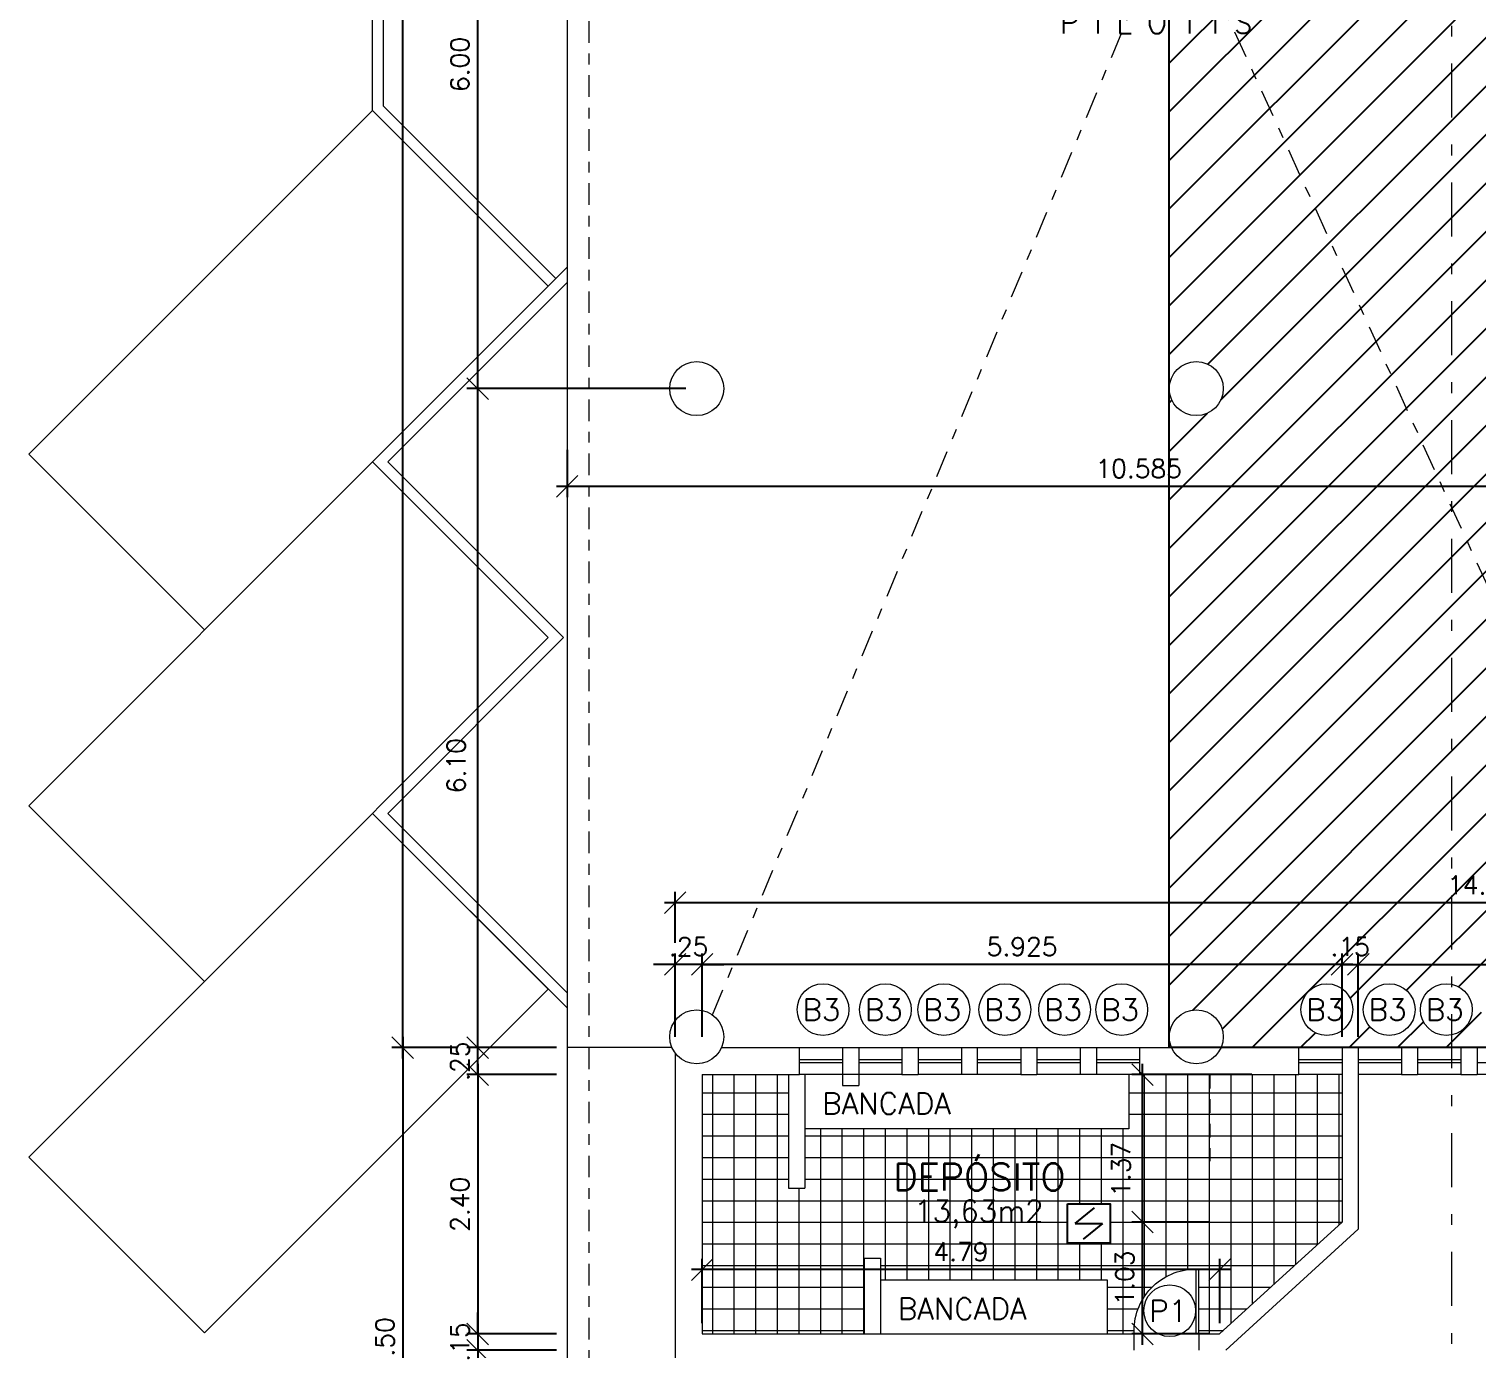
# Model space of a CAD drawing. Header units: millimetres. Extents: x 521 to 1055, y 261 to 520.
# Drawn here: x 715.87 to 729.28, y 464.43 to 476.65 of the extents above; entities that cross this region are included whole.
import ezdxf
from ezdxf.enums import TextEntityAlignment as Align

# ---------------------------------------------------------------- set-up
doc = ezdxf.new("R2010")
doc.units = ezdxf.units.MM
for name, pattern in [('CONTINU', [0]), ('DASHDOT', [1, 0.5, -0.25, 0, -0.25]), ('DASHDOTX2', [2, 1, -0.5, 0, -0.5]), ('HIDDEN', [9.525, 6.35, -3.175])]:
    doc.linetypes.add(name, pattern=pattern)
doc.layers.add('0.1', color=8, linetype='Continuous', lineweight=13)
doc.layers.add('ppci', color=8, linetype='Continuous')
doc.styles.add('ROMANS', font='romans')
doc.styles.get("Standard").update_dxf_attribs({"font": 'romans.shx'})
doc.dimstyles.new('Fares Eng - 50', dxfattribs={"dimscale": 2, "dimtxt": 0.085, "dimasz": 0.1, "dimexe": 0.05, "dimexo": 0.05, "dimgap": 0.04, "dimtad": 1, "dimzin": 4, "dimdsep": 46, "dimtxsty": 'ROMANS', "dimblk1": 'OBLIQUE', "dimblk2": 'OBLIQUE', "dimsah": 1, "dimcen": 0.05, "dimdle": 0.05, "dimclrd": 8, "dimclre": 8, "dimclrt": 8, "dimaunit": 1, "dimadec": 0, "dimazin": 0, "dimtfac": 1, "dimtix": 1, "dimtmove": 2, "dimatfit": 0, "dimldrblk": 'OPEN90', "dimfxl": 1, "dimtolj": 1, "dimtzin": 0, "dimarcsym": 0})

# ---------------------------------------------------------------- blocks, each defined once
blk = doc.blocks.new('_OBLIQUE')
at = {"color": 0, "linetype": 'ByBlock'}
blk.add_line((-0.5, -0.5), (0.5, 0.5), dxfattribs=at)
blk = doc.blocks.new('*D174')
at = {"layer": '0.1', "color": 8, "linetype": 'CONTINU', "lineweight": -2, "transparency": 16777216}
for p, q in [((731.438, 472.845), (731.438, 472.311)), ((720.853, 472.751), (720.853, 472.311)), ((731.538, 472.411), (720.753, 472.411))]:
    blk.add_line(p, q, dxfattribs=at)
at = {"layer": 'DEFPOINTS', "color": 0, "linetype": 'CONTINU', "lineweight": -2, "transparency": 16777216}
for p in [(731.438, 472.945), (720.853, 472.851), (720.853, 472.411)]:
    blk.add_point(p, dxfattribs=at)
at = {"layer": '0.1', "color": 8, "linetype": 'CONTINU', "lineweight": -2, "transparency": 16777216, "xscale": 0.2, "yscale": 0.2, "zscale": 0.2, "rotation": 180}
blk.add_blockref('_OBLIQUE', (720.853, 472.411), dxfattribs=at)
at = {"layer": '0.1', "color": 8, "linetype": 'CONTINU', "lineweight": -2, "transparency": 16777216, "xscale": 0.2, "yscale": 0.2, "zscale": 0.2}
blk.add_blockref('_OBLIQUE', (731.438, 472.411), dxfattribs=at)
at = {"layer": '0.1', "color": 8, "linetype": 'CONTINU', "transparency": 16777216, "insert": (726.145, 472.576), "char_height": 0.17, "attachment_point": 5, "style": 'ROMANS'}
blk.add_mtext('\\A1;10.585', dxfattribs=at)
blk = doc.blocks.new('_Open90')
at = {"color": 0, "linetype": 'ByBlock', "lineweight": -2}
for p, q in [((0, 0), (-1, 0)), ((-0.5, 0.5), (0, 0)), ((0, 0), (-0.5, -0.5))]:
    blk.add_line(p, q, dxfattribs=at)
blk = doc.blocks.new('*D175')
at = {"layer": '0.1', "color": 8, "linetype": 'CONTINU', "lineweight": -2, "transparency": 16777216}
for p, q in [((720.025, 467.217), (720.025, 467.417)), ((720.753, 467.217), (719.925, 467.217)), ((720.025, 466.967), (720.025, 467.217)), ((720.753, 466.967), (719.925, 466.967)), ((720.025, 466.967), (720.025, 466.767))]:
    blk.add_line(p, q, dxfattribs=at)
at = {"layer": 'DEFPOINTS', "color": 0, "linetype": 'CONTINU', "lineweight": -2, "transparency": 16777216}
for p in [(720.025, 467.217), (720.853, 467.217), (720.853, 466.967)]:
    blk.add_point(p, dxfattribs=at)
at = {"layer": '0.1', "color": 8, "linetype": 'CONTINU', "lineweight": -2, "transparency": 16777216, "xscale": 0.2, "yscale": 0.2, "zscale": 0.2}
for p, rotation in [((720.025, 467.217), 270), ((720.025, 466.967), 90)]:
    blk.add_blockref('_OBLIQUE', p, dxfattribs=dict(at, rotation=rotation))
at = {"layer": '0.1', "color": 8, "linetype": 'CONTINU', "transparency": 16777216, "insert": (719.86, 467.092), "char_height": 0.17, "attachment_point": 5, "rotation": 90, "style": 'ROMANS'}
blk.add_mtext('\\A1;.25', dxfattribs=at)
blk = doc.blocks.new('*D110')
at = {"layer": '0.1', "color": 8, "linetype": 'CONTINU', "lineweight": -2, "transparency": 16777216}
for p, q in [((720.753, 473.317), (719.925, 473.317)), ((720.025, 467.117), (720.025, 473.417)), ((720.753, 467.217), (719.925, 467.217))]:
    blk.add_line(p, q, dxfattribs=at)
at = {"layer": 'DEFPOINTS', "color": 0, "linetype": 'CONTINU', "lineweight": -2, "transparency": 16777216}
for p in [(720.025, 473.317), (720.853, 473.317), (720.853, 467.217)]:
    blk.add_point(p, dxfattribs=at)
at = {"layer": '0.1', "color": 8, "linetype": 'CONTINU', "lineweight": -2, "transparency": 16777216, "xscale": 0.2, "yscale": 0.2, "zscale": 0.2}
for p, rotation in [((720.025, 473.317), 90), ((720.025, 467.217), 270)]:
    blk.add_blockref('_OBLIQUE', p, dxfattribs=dict(at, rotation=rotation))
at = {"layer": '0.1', "color": 8, "linetype": 'CONTINU', "transparency": 16777216, "insert": (719.825, 469.827), "char_height": 0.17, "attachment_point": 5, "rotation": 90, "style": 'ROMANS'}
blk.add_mtext('\\A1;6.10', dxfattribs=at)
blk = doc.blocks.new('*D176')
at = {"layer": '0.1', "color": 8, "linetype": 'CONTINU', "lineweight": -2, "transparency": 16777216}
for p, q in [((720.025, 473.217), (720.025, 479.417)), ((721.953, 479.317), (719.925, 479.317)), ((721.953, 473.317), (719.925, 473.317))]:
    blk.add_line(p, q, dxfattribs=at)
at = {"layer": 'DEFPOINTS', "color": 0, "linetype": 'CONTINU', "lineweight": -2, "transparency": 16777216}
for p in [(720.025, 479.317), (722.053, 479.317), (722.053, 473.317)]:
    blk.add_point(p, dxfattribs=at)
at = {"layer": '0.1', "color": 8, "linetype": 'CONTINU', "lineweight": -2, "transparency": 16777216, "xscale": 0.2, "yscale": 0.2, "zscale": 0.2}
for p, rotation in [((720.025, 479.317), 90), ((720.025, 473.317), 270)]:
    blk.add_blockref('_OBLIQUE', p, dxfattribs=dict(at, rotation=rotation))
at = {"layer": '0.1', "color": 8, "linetype": 'CONTINU', "transparency": 16777216, "insert": (719.86, 476.317), "char_height": 0.17, "attachment_point": 5, "rotation": 90, "style": 'ROMANS'}
blk.add_mtext('\\A1;6.00', dxfattribs=at)
blk = doc.blocks.new('P60')
at = {"color": 252}
blk.add_lwpolyline([(-0.6, 0.06), (0, 0.06), (0, 0.03), (-0.6, 0.03)], close=True, dxfattribs=at)
at = {"color": 8}
blk.add_arc((-0.029, 0.06), 0.571, 87.1025, 180, dxfattribs=at)
blk = doc.blocks.new('*D257')
at = {"layer": '0.1', "color": 8, "linetype": 'CONTINU', "lineweight": -2, "transparency": 16777216}
for p, q in [((720.025, 467.067), (720.025, 464.467)), ((720.753, 466.967), (719.925, 466.967)), ((720.753, 464.567), (719.925, 464.567))]:
    blk.add_line(p, q, dxfattribs=at)
at = {"layer": 'DEFPOINTS', "color": 0, "linetype": 'CONTINU', "lineweight": -2, "transparency": 16777216}
for p in [(720.853, 466.967), (720.025, 464.567), (720.853, 464.567)]:
    blk.add_point(p, dxfattribs=at)
at = {"layer": '0.1', "color": 8, "linetype": 'CONTINU', "lineweight": -2, "transparency": 16777216, "xscale": 0.2, "yscale": 0.2, "zscale": 0.2}
for p, rotation in [((720.025, 466.967), 90), ((720.025, 464.567), 270)]:
    blk.add_blockref('_OBLIQUE', p, dxfattribs=dict(at, rotation=rotation))
at = {"layer": '0.1', "color": 8, "linetype": 'CONTINU', "transparency": 16777216, "insert": (719.86, 465.767), "char_height": 0.17, "attachment_point": 5, "rotation": 90, "style": 'ROMANS'}
blk.add_mtext('\\A1;2.40', dxfattribs=at)
blk = doc.blocks.new('*D258')
at = {"layer": '0.1', "color": 8, "linetype": 'CONTINU', "lineweight": -2, "transparency": 16777216}
for p, q in [((720.025, 464.567), (720.025, 464.767)), ((720.753, 464.567), (719.925, 464.567)), ((720.025, 464.567), (720.025, 464.417)), ((720.753, 464.417), (719.925, 464.417)), ((720.025, 464.417), (720.025, 464.217))]:
    blk.add_line(p, q, dxfattribs=at)
at = {"layer": 'DEFPOINTS', "color": 0, "linetype": 'CONTINU', "lineweight": -2, "transparency": 16777216}
for p in [(720.853, 464.567), (720.025, 464.417), (720.853, 464.417)]:
    blk.add_point(p, dxfattribs=at)
at = {"layer": '0.1', "color": 8, "linetype": 'CONTINU', "lineweight": -2, "transparency": 16777216, "xscale": 0.2, "yscale": 0.2, "zscale": 0.2}
for p, rotation in [((720.025, 464.567), 270), ((720.025, 464.417), 90)]:
    blk.add_blockref('_OBLIQUE', p, dxfattribs=dict(at, rotation=rotation))
at = {"layer": '0.1', "color": 8, "linetype": 'CONTINU', "transparency": 16777216, "insert": (719.86, 464.492), "char_height": 0.17, "attachment_point": 5, "rotation": 90, "style": 'ROMANS'}
blk.add_mtext('\\A1;.15', dxfattribs=at)
blk = doc.blocks.new('*D259')
at = {"layer": '0.1', "color": 8, "linetype": 'CONTINU', "lineweight": -2, "transparency": 16777216}
for p, q in [((720.025, 464.517), (720.025, 463.167)), ((720.753, 464.417), (719.925, 464.417)), ((720.753, 463.267), (719.925, 463.267))]:
    blk.add_line(p, q, dxfattribs=at)
at = {"layer": 'DEFPOINTS', "color": 0, "linetype": 'CONTINU', "lineweight": -2, "transparency": 16777216}
for p in [(720.853, 464.417), (720.025, 463.267), (720.853, 463.267)]:
    blk.add_point(p, dxfattribs=at)
at = {"layer": '0.1', "color": 8, "linetype": 'CONTINU', "lineweight": -2, "transparency": 16777216, "xscale": 0.2, "yscale": 0.2, "zscale": 0.2}
for p, rotation in [((720.025, 464.417), 90), ((720.025, 463.267), 270)]:
    blk.add_blockref('_OBLIQUE', p, dxfattribs=dict(at, rotation=rotation))
at = {"layer": '0.1', "color": 8, "linetype": 'CONTINU', "transparency": 16777216, "insert": (719.86, 463.842), "char_height": 0.17, "attachment_point": 5, "rotation": 90, "style": 'ROMANS'}
blk.add_mtext('\\A1;1.15', dxfattribs=at)
blk = doc.blocks.new('*D269')
at = {"layer": '0.1', "color": 8, "lineweight": -2, "transparency": 16777216}
for p, q in [((728.128, 467.987), (722.003, 467.987)), ((722.103, 467.317), (722.103, 468.087)), ((728.028, 467.317), (728.028, 468.087))]:
    blk.add_line(p, q, dxfattribs=at)
at = {"layer": 'DEFPOINTS', "color": 0, "lineweight": -2, "transparency": 16777216}
for p in [(722.103, 467.987), (722.103, 467.217), (728.028, 467.217)]:
    blk.add_point(p, dxfattribs=at)
at = {"layer": '0.1', "color": 8, "lineweight": -2, "transparency": 16777216, "xscale": 0.2, "yscale": 0.2, "zscale": 0.2, "rotation": 180}
blk.add_blockref('_OBLIQUE', (722.103, 467.987), dxfattribs=at)
at = {"layer": '0.1', "color": 8, "lineweight": -2, "transparency": 16777216, "xscale": 0.2, "yscale": 0.2, "zscale": 0.2}
blk.add_blockref('_OBLIQUE', (728.028, 467.987), dxfattribs=at)
at = {"layer": '0.1', "color": 8, "transparency": 16777216, "insert": (725.065, 468.152), "char_height": 0.17, "attachment_point": 5, "style": 'ROMANS'}
blk.add_mtext('\\A1;5.925', dxfattribs=at)
blk = doc.blocks.new('*D270')
at = {"layer": '0.1', "color": 8, "linetype": 'CONTINU', "lineweight": -2, "transparency": 16777216}
for p, q in [((721.853, 467.987), (721.653, 467.987)), ((721.853, 467.317), (721.853, 468.087)), ((722.103, 467.987), (721.853, 467.987)), ((722.103, 467.317), (722.103, 468.087)), ((722.103, 467.987), (722.303, 467.987))]:
    blk.add_line(p, q, dxfattribs=at)
at = {"layer": 'DEFPOINTS', "color": 0, "linetype": 'CONTINU', "lineweight": -2, "transparency": 16777216}
for p in [(721.853, 467.987), (721.853, 467.217), (722.103, 467.217)]:
    blk.add_point(p, dxfattribs=at)
at = {"layer": '0.1', "color": 8, "linetype": 'CONTINU', "lineweight": -2, "transparency": 16777216, "xscale": 0.2, "yscale": 0.2, "zscale": 0.2}
blk.add_blockref('_OBLIQUE', (721.853, 467.987), dxfattribs=at)
at = {"layer": '0.1', "color": 8, "linetype": 'CONTINU', "lineweight": -2, "transparency": 16777216, "xscale": 0.2, "yscale": 0.2, "zscale": 0.2, "rotation": 180}
blk.add_blockref('_OBLIQUE', (722.103, 467.987), dxfattribs=at)
at = {"layer": '0.1', "color": 8, "linetype": 'CONTINU', "transparency": 16777216, "insert": (721.978, 468.152), "char_height": 0.17, "attachment_point": 5, "style": 'ROMANS'}
blk.add_mtext('\\A1;.25', dxfattribs=at)
blk = doc.blocks.new('*D271')
at = {"layer": '0.1', "color": 8, "lineweight": -2, "transparency": 16777216}
for p, q in [((728.028, 467.987), (727.828, 467.987)), ((728.028, 467.317), (728.028, 468.087)), ((728.028, 467.987), (728.178, 467.987)), ((728.178, 467.317), (728.178, 468.087)), ((728.178, 467.987), (728.378, 467.987))]:
    blk.add_line(p, q, dxfattribs=at)
at = {"layer": 'DEFPOINTS', "color": 0, "lineweight": -2, "transparency": 16777216}
for p in [(728.178, 467.987), (728.028, 467.217), (728.178, 467.217)]:
    blk.add_point(p, dxfattribs=at)
at = {"layer": '0.1', "color": 8, "lineweight": -2, "transparency": 16777216, "xscale": 0.2, "yscale": 0.2, "zscale": 0.2}
blk.add_blockref('_OBLIQUE', (728.028, 467.987), dxfattribs=at)
at = {"layer": '0.1', "color": 8, "lineweight": -2, "transparency": 16777216, "xscale": 0.2, "yscale": 0.2, "zscale": 0.2, "rotation": 180}
blk.add_blockref('_OBLIQUE', (728.178, 467.987), dxfattribs=at)
at = {"layer": '0.1', "color": 8, "transparency": 16777216, "insert": (728.103, 468.152), "char_height": 0.17, "attachment_point": 5, "style": 'ROMANS'}
blk.add_mtext('\\A1;.15', dxfattribs=at)
blk = doc.blocks.new('*D272')
at = {"layer": '0.1', "color": 8, "linetype": 'CONTINU', "lineweight": -2, "transparency": 16777216}
for p, q in [((721.853, 468.187), (721.853, 468.658)), ((736.803, 468.187), (736.803, 468.658)), ((736.903, 468.558), (721.753, 468.558))]:
    blk.add_line(p, q, dxfattribs=at)
at = {"layer": 'DEFPOINTS', "color": 0, "linetype": 'CONTINU', "lineweight": -2, "transparency": 16777216}
for p in [(721.853, 468.558), (721.853, 468.087), (736.803, 468.087)]:
    blk.add_point(p, dxfattribs=at)
at = {"layer": '0.1', "color": 8, "linetype": 'CONTINU', "lineweight": -2, "transparency": 16777216, "xscale": 0.2, "yscale": 0.2, "zscale": 0.2, "rotation": 180}
blk.add_blockref('_OBLIQUE', (721.853, 468.558), dxfattribs=at)
at = {"layer": '0.1', "color": 8, "linetype": 'CONTINU', "lineweight": -2, "transparency": 16777216, "xscale": 0.2, "yscale": 0.2, "zscale": 0.2}
blk.add_blockref('_OBLIQUE', (736.803, 468.558), dxfattribs=at)
at = {"layer": '0.1', "color": 8, "linetype": 'CONTINU', "transparency": 16777216, "insert": (729.328, 468.723), "char_height": 0.17, "attachment_point": 5, "style": 'ROMANS'}
blk.add_mtext('\\A1;14.95', dxfattribs=at)
blk = doc.blocks.new('*D273')
at = {"layer": '0.1', "color": 8, "linetype": 'CONTINU', "lineweight": -2, "transparency": 16777216}
for p, q in [((719.33, 467.117), (719.33, 489.817)), ((720.222, 489.717), (719.23, 489.717)), ((719.825, 467.217), (719.23, 467.217))]:
    blk.add_line(p, q, dxfattribs=at)
at = {"layer": 'DEFPOINTS', "color": 0, "linetype": 'CONTINU', "lineweight": -2, "transparency": 16777216}
for p in [(719.33, 489.717), (720.322, 489.717), (719.925, 467.217)]:
    blk.add_point(p, dxfattribs=at)
at = {"layer": '0.1', "color": 8, "linetype": 'CONTINU', "lineweight": -2, "transparency": 16777216, "xscale": 0.2, "yscale": 0.2, "zscale": 0.2}
for p, rotation in [((719.33, 489.717), 90), ((719.33, 467.217), 270)]:
    blk.add_blockref('_OBLIQUE', p, dxfattribs=dict(at, rotation=rotation))
at = {"layer": '0.1', "color": 8, "linetype": 'CONTINU', "transparency": 16777216, "insert": (719.165, 478.467), "char_height": 0.17, "attachment_point": 5, "rotation": 90, "style": 'ROMANS'}
blk.add_mtext('\\A1;22.50', dxfattribs=at)
blk = doc.blocks.new('*D274')
at = {"layer": '0.1', "color": 8, "linetype": 'CONTINU', "lineweight": -2, "transparency": 16777216}
for p, q in [((719.33, 467.317), (719.33, 461.617)), ((719.825, 467.217), (719.23, 467.217)), ((719.825, 461.717), (719.23, 461.717))]:
    blk.add_line(p, q, dxfattribs=at)
at = {"layer": 'DEFPOINTS', "color": 0, "linetype": 'CONTINU', "lineweight": -2, "transparency": 16777216}
for p in [(719.925, 467.217), (719.33, 461.717), (719.925, 461.717)]:
    blk.add_point(p, dxfattribs=at)
at = {"layer": '0.1', "color": 8, "linetype": 'CONTINU', "lineweight": -2, "transparency": 16777216, "xscale": 0.2, "yscale": 0.2, "zscale": 0.2}
for p, rotation in [((719.33, 467.217), 90), ((719.33, 461.717), 270)]:
    blk.add_blockref('_OBLIQUE', p, dxfattribs=dict(at, rotation=rotation))
at = {"layer": '0.1', "color": 8, "linetype": 'CONTINU', "transparency": 16777216, "insert": (719.165, 464.467), "char_height": 0.17, "attachment_point": 5, "rotation": 90, "style": 'ROMANS'}
blk.add_mtext('\\A1;5.50', dxfattribs=at)
blk = doc.blocks.new('ÁREA')
for p in [(0.00005, 0.00376), (0, 0)]:
    blk.add_attdef('COMPARTIMENTO', text='', height=0.0025).set_placement(p, align=Align.CENTER)
at = {"color": 1}
for p in [(-0.00005, -0.00376), (-0.0001, -0.00752)]:
    blk.add_attdef('ÁREA', text='', height=0.002, dxfattribs=at).set_placement(p, align=Align.CENTER)
blk = doc.blocks.new('*D288')
at = {"layer": '0.1', "color": 8, "linetype": 'CONTINU', "lineweight": -2, "transparency": 16777216}
for p, q in [((726.995, 465.163), (722.003, 465.163)), ((722.103, 464.667), (722.103, 465.263)), ((726.895, 464.667), (726.895, 465.263))]:
    blk.add_line(p, q, dxfattribs=at)
at = {"layer": 'DEFPOINTS', "color": 0, "linetype": 'CONTINU', "lineweight": -2, "transparency": 16777216}
for p in [(722.103, 465.163), (722.103, 464.567), (726.895, 464.567)]:
    blk.add_point(p, dxfattribs=at)
at = {"layer": '0.1', "color": 8, "linetype": 'CONTINU', "lineweight": -2, "transparency": 16777216, "xscale": 0.2, "yscale": 0.2, "zscale": 0.2, "rotation": 180}
blk.add_blockref('_OBLIQUE', (722.103, 465.163), dxfattribs=at)
at = {"layer": '0.1', "color": 8, "linetype": 'CONTINU', "lineweight": -2, "transparency": 16777216, "xscale": 0.2, "yscale": 0.2, "zscale": 0.2}
blk.add_blockref('_OBLIQUE', (726.895, 465.163), dxfattribs=at)
at = {"layer": '0.1', "color": 8, "linetype": 'CONTINU', "transparency": 16777216, "insert": (724.499, 465.328), "char_height": 0.17, "attachment_point": 5, "style": 'ROMANS'}
blk.add_mtext('\\A1;4.79', dxfattribs=at)
blk = doc.blocks.new('*D289')
at = {"layer": '0.1', "color": 8, "linetype": 'CONTINU', "lineweight": -2, "transparency": 16777216}
for p, q in [((726.18, 464.467), (726.18, 465.702)), ((726.795, 465.602), (726.08, 465.602)), ((726.795, 464.567), (726.08, 464.567))]:
    blk.add_line(p, q, dxfattribs=at)
at = {"layer": 'DEFPOINTS', "color": 0, "linetype": 'CONTINU', "lineweight": -2, "transparency": 16777216}
for p in [(726.18, 465.602), (726.895, 465.602), (726.895, 464.567)]:
    blk.add_point(p, dxfattribs=at)
at = {"layer": '0.1', "color": 8, "linetype": 'CONTINU', "lineweight": -2, "transparency": 16777216, "xscale": 0.2, "yscale": 0.2, "zscale": 0.2}
for p, rotation in [((726.18, 465.602), 90), ((726.18, 464.567), 270)]:
    blk.add_blockref('_OBLIQUE', p, dxfattribs=dict(at, rotation=rotation))
at = {"layer": '0.1', "color": 8, "linetype": 'CONTINU', "transparency": 16777216, "insert": (726.015, 465.084), "char_height": 0.17, "attachment_point": 5, "rotation": 90, "style": 'ROMANS'}
blk.add_mtext('\\A1;1.03', dxfattribs=at)
blk = doc.blocks.new('*D290')
at = {"layer": '0.1', "color": 8, "linetype": 'CONTINU', "lineweight": -2, "transparency": 16777216}
for p, q in [((726.18, 465.502), (726.18, 467.067)), ((727.192, 466.967), (726.08, 466.967)), ((726.795, 465.602), (726.08, 465.602))]:
    blk.add_line(p, q, dxfattribs=at)
at = {"layer": 'DEFPOINTS', "color": 0, "linetype": 'CONTINU', "lineweight": -2, "transparency": 16777216}
for p in [(726.18, 466.967), (727.292, 466.967), (726.895, 465.602)]:
    blk.add_point(p, dxfattribs=at)
at = {"layer": '0.1', "color": 8, "linetype": 'CONTINU', "lineweight": -2, "transparency": 16777216, "xscale": 0.2, "yscale": 0.2, "zscale": 0.2}
for p, rotation in [((726.18, 466.967), 90), ((726.18, 465.602), 270)]:
    blk.add_blockref('_OBLIQUE', p, dxfattribs=dict(at, rotation=rotation))
at = {"layer": '0.1', "color": 8, "linetype": 'CONTINU', "transparency": 16777216, "insert": (725.98, 466.09), "char_height": 0.17, "attachment_point": 5, "rotation": 90, "style": 'ROMANS'}
blk.add_mtext('\\A1;1.37', dxfattribs=at)
blk = doc.blocks.new('*D291')
at = {"layer": '0.1', "color": 8, "lineweight": -2, "transparency": 16777216}
for p, q in [((728.078, 467.987), (733.353, 467.987)), ((728.178, 467.317), (728.178, 468.087)), ((733.253, 467.317), (733.253, 468.087))]:
    blk.add_line(p, q, dxfattribs=at)
at = {"layer": 'DEFPOINTS', "color": 0, "lineweight": -2, "transparency": 16777216}
for p in [(733.253, 467.987), (728.178, 467.217), (733.253, 467.217)]:
    blk.add_point(p, dxfattribs=at)
at = {"layer": '0.1', "color": 8, "lineweight": -2, "transparency": 16777216, "xscale": 0.2, "yscale": 0.2, "zscale": 0.2, "rotation": 180}
blk.add_blockref('_OBLIQUE', (728.178, 467.987), dxfattribs=at)
at = {"layer": '0.1', "color": 8, "lineweight": -2, "transparency": 16777216, "xscale": 0.2, "yscale": 0.2, "zscale": 0.2}
blk.add_blockref('_OBLIQUE', (733.253, 467.987), dxfattribs=at)
at = {"layer": '0.1', "color": 8, "transparency": 16777216, "insert": (730.715, 468.152), "char_height": 0.17, "attachment_point": 5, "style": 'ROMANS'}
blk.add_mtext('\\A1;5.08', dxfattribs=at)

msp = doc.modelspace()

# ---------------------------------------------------------------- hatches: boundary and pattern name
at = {"layer": '0.1', "linetype": 'CONTINU', "lineweight": -2, "transparency": 33554687}
h = msp.add_hatch(dxfattribs=at)
h.set_pattern_fill('ANSI31', color=6, scale=0.1)
h.paths.add_polyline_path([(728.99055, 483.81692), (726.42772, 483.81692), (726.42772, 479.31692, -1), (726.92772, 479.31692, -1), (726.42772, 479.31692), (726.42772, 477.94342), (726.48787, 477.81166)])
h.paths.add_polyline_path([(729.04192, 483.81692), (728.99055, 483.81692), (726.48787, 477.81166), (729.04192, 472.21723)])
h.paths.add_polyline_path([(726.48787, 477.81166), (726.42772, 477.66731), (726.42772, 473.31692, -1), (726.92772, 473.31692, -1), (726.42772, 473.31692), (726.42772, 467.31692, -1), (726.92772, 467.31692, -0.10324372), (726.90685, 467.21692), (729.04192, 467.21692), (729.04192, 467.33408, -0.47535812), (728.75369, 467.56875, -0.47535812), (729.04192, 467.80341), (729.04192, 472.21723)])
h.paths.add_polyline_path([(728.12686, 467.56875, -1), (727.64758, 467.56875, -1)], flags=16)
h.paths.add_polyline_path([(728.70396, 467.56875, -1), (728.22468, 467.56875, -1)], flags=16)
h.paths.add_polyline_path([(729.04192, 472.21723), (729.04192, 467.80341, -0.35560307), (729.23297, 467.56875, -0.35560307), (729.04192, 467.33408), (729.04192, 467.21692), (730.55772, 467.21692), (730.55772, 468.89699)])
h.paths.add_polyline_path([(729.79805, 467.56875, -1), (729.31877, 467.56875, -1)], flags=16)
h.paths.add_polyline_path([(730.33909, 467.56875, -1), (729.8598, 467.56875, -1)], flags=16)
h.paths.add_polyline_path([(730.55772, 483.81692), (729.04192, 483.81692), (729.04192, 472.21723), (730.55772, 468.89699)])
h.paths.add_polyline_path([(729.91055, 477.07122, -1), (730.47132, 477.07122, -1)], flags=16)
h.paths.add_polyline_path([(725.6183, 477.15105), (727.29926, 477.15105), (727.29926, 477.45105), (725.6183, 477.45105)], flags=9)
h.paths.add_polyline_path([(725.40196, 476.55466), (727.70196, 476.55466), (727.70196, 476.85466), (725.40196, 476.85466)], flags=9)
h.paths.add_polyline_path([(725.69391, 472.4484), (726.59653, 472.4484), (726.59653, 472.7034), (725.69391, 472.7034)], flags=9)
h.paths.add_polyline_path([(727.88617, 468.02433), (728.31927, 468.02433), (728.31927, 468.27933), (727.88617, 468.27933)], flags=24)
h.paths.add_polyline_path([(728.95736, 468.59535), (729.69808, 468.59535), (729.69808, 468.85035), (728.95736, 468.85035)], flags=9)
h.paths.add_polyline_path([(728.26181, 467.41723), (728.68562, 467.41723), (728.68562, 467.71723), (728.26181, 467.71723)], flags=24)
h.paths.add_polyline_path([(727.68471, 467.41723), (728.10852, 467.41723), (728.10852, 467.71723), (727.68471, 467.71723)], flags=24)
h.paths.add_polyline_path([(730.41367, 468.02433), (731.01677, 468.02433), (731.01677, 468.27933), (730.41367, 468.27933)], flags=9)
h.paths.add_polyline_path([(730.13551, 467.11383), (730.13551, 467.55502), (729.88051, 467.55502), (729.88051, 467.11383)], flags=9)
h.paths.add_polyline_path([(729.89693, 467.41723), (730.32074, 467.41723), (730.32074, 467.71723), (729.89693, 467.71723)], flags=24)
h.paths.add_polyline_path([(729.3559, 467.41723), (729.77971, 467.41723), (729.77971, 467.71723), (729.3559, 467.71723)], flags=24)
h.paths.add_polyline_path([(730.13551, 483.55037), (730.13551, 483.98347), (729.88051, 483.98347), (729.88051, 483.55037)], flags=9)
h.paths.add_polyline_path([(730.13551, 480.94037), (730.13551, 481.54347), (729.88051, 481.54347), (729.88051, 480.94037)], flags=24)
h.paths.add_polyline_path([(730.13551, 478.50037), (730.13551, 478.93347), (729.88051, 478.93347), (729.88051, 478.50037)], flags=24)
h.paths.add_polyline_path([(730.13551, 472.68906), (730.13551, 473.42978), (729.88051, 473.42978), (729.88051, 472.68906)], flags=24)
h.paths.add_polyline_path([(729.73632, 476.28906), (729.73632, 477.02978), (729.48132, 477.02978), (729.48132, 476.28906)], flags=24)
h.paths.add_polyline_path([(729.87967, 476.91971), (730.43681, 476.91971), (730.43681, 477.21971), (729.87967, 477.21971)], flags=24)
at = {"layer": '0.1', "linetype": 'CONTINU'}
h = msp.add_hatch(dxfattribs=at)
h.set_pattern_fill('_USER', color=8, scale=0.2, style=0, double=1, pattern_type=0)
h.set_pattern_definition([(0, (0, 0), (0, 0.2), []), (90, (0, 0), (-0.2, 1e-17), [])])
h.paths.add_polyline_path([(722.90272, 466.96692), (722.10272, 466.96692), (722.10272, 466.16692), (722.90272, 466.16692)], flags=17)
h.paths.add_polyline_path([(722.10272, 466.16692), (722.10272, 466.06692), (722.90272, 466.06692), (722.90272, 466.16692)], flags=17)
h.paths.add_polyline_path([(722.90272, 465.91692), (722.90272, 466.06692), (722.10272, 466.06692), (722.10272, 465.36692), (723.40272, 465.36692), (723.40272, 465.41692), (723.55272, 465.41692), (723.55272, 465.21692), (723.40272, 465.21692), (723.40272, 465.26692), (722.10272, 465.26692), (722.10272, 464.56692), (723.40272, 464.56692), (723.40272, 464.61692), (723.55272, 464.61692), (723.55272, 464.56692), (723.60272, 464.56692), (723.60272, 465.26692), (723.75272, 465.26692), (723.75272, 465.06692), (725.85272, 465.06692), (725.85272, 464.56692), (726.10272, 464.56692, -0.42910401), (726.67312, 465.16692), (726.70272, 465.16692), (726.70272, 464.56692), (726.73272, 464.56692), (726.80272, 464.56692), (726.80272, 466.01692), (726.75272, 466.01692), (726.75272, 466.16692), (726.80272, 466.16692), (726.80272, 466.96692), (726.15272, 466.96692), (726.05272, 466.96692), (726.05272, 466.46692), (725.75272, 466.46692), (725.75272, 466.16692), (726.15272, 466.16692), (726.15272, 466.01692), (725.30272, 466.01692), (725.30272, 466.16692), (725.60272, 466.16692), (725.60272, 466.46692), (724.65272, 466.46692), (724.65272, 466.16692), (724.70272, 466.16692), (724.70272, 466.01692), (724.50272, 466.01692), (724.50272, 466.46692), (723.05272, 466.46692), (723.05272, 466.16692), (723.40272, 466.16692), (723.40272, 466.26692), (723.55272, 466.26692), (723.55272, 466.01692), (723.40272, 466.01692), (723.40272, 466.06692), (723.05272, 466.06692), (723.05272, 465.91692)])
h.paths.add_polyline_path([(723.40272, 466.06692), (723.40272, 466.01692), (723.55272, 466.01692), (723.55272, 466.26692), (723.40272, 466.26692), (723.40272, 466.16692), (723.05272, 466.16692), (723.05272, 466.06692)], flags=17)
h.paths.add_polyline_path([(723.40272, 465.26692), (723.40272, 465.21692), (723.55272, 465.21692), (723.55272, 465.41692), (723.40272, 465.41692), (723.40272, 465.36692), (722.10272, 465.36692), (722.10272, 465.26692)], flags=17)
h.paths.add_polyline_path([(723.55272, 464.56692), (723.55272, 464.61692), (723.40272, 464.61692), (723.40272, 464.56692)], flags=17)
h.paths.add_polyline_path([(724.50272, 466.01692), (724.70272, 466.01692), (724.70272, 466.16692), (724.65272, 466.16692), (724.65272, 466.46692), (724.50272, 466.46692)], flags=16)
h.paths.add_polyline_path([(726.15272, 466.01692), (726.15272, 466.16692), (725.75272, 466.16692), (725.75272, 466.46692), (725.60272, 466.46692), (725.60272, 466.16692), (725.30272, 466.16692), (725.30272, 466.01692)], flags=16)
h.paths.add_polyline_path([(726.80272, 466.01692), (726.80272, 464.56692), (726.89454, 464.56692), (726.95272, 464.62004), (726.95272, 466.96692), (726.80272, 466.96692), (726.80272, 466.16692), (726.75272, 466.16692), (726.75272, 466.01692)])
h.paths.add_polyline_path([(726.95272, 464.62004), (728.02772, 465.60156), (728.02772, 466.96692), (727.62772, 466.96692), (726.95272, 466.96692)])
h.paths.add_polyline_path([(723.75779, 465.81923), (725.58518, 465.81923), (725.58518, 466.26566), (723.75779, 466.26566)], flags=24)
h.paths.add_polyline_path([(723.98152, 465.50806), (725.34819, 465.50806), (725.34819, 465.8652), (723.98152, 465.8652)], flags=24)
h.paths.add_polyline_path([(724.20113, 465.20096), (724.79613, 465.20096), (724.79613, 465.45596), (724.20113, 465.45596)], flags=24)
h.paths.add_polyline_path([(726.14209, 464.79484), (726.14209, 465.37365), (725.88709, 465.37365), (725.88709, 464.79484)], flags=25)
h.paths.add_polyline_path([(726.10709, 465.80092), (726.10709, 466.37973), (725.85209, 466.37973), (725.85209, 465.80092)], flags=24)
h.paths.add_polyline_path([(725.48527, 465.7717), (725.88107, 465.7717), (725.88107, 465.40729), (725.48527, 465.40729)], flags=16)

# ---------------------------------------------------------------- linework, layer by layer
at = {"layer": '0.1', "color": 8, "linetype": 'DASHDOTX2', "ltscale": 0.5}
msp.add_line((729.04192, 508.22574), (729.04192, 452.27098), dxfattribs=at)
at = {"layer": '0.1', "color": 8, "linetype": 'DASHDOT', "ltscale": 0.4}
msp.add_line((721.05272, 489.71692), (721.05272, 460.31692), dxfattribs=at)
at = {"layer": '0.1', "color": 8, "linetype": 'DASHDOT', "ltscale": 0.5}
for p, q in [((721.05272, 489.71692), (731.21739, 467.45205)), ((722.19878, 467.51982), (731.44936, 489.71692))]:
    msp.add_line(p, q, dxfattribs=at)
at = {"layer": '0.1', "color": 8}
for p, q in [((720.85272, 486.71692), (720.85272, 460.21692)), ((719.05131, 475.89093), (719.05131, 477.49093)), ((719.15131, 475.93235), (719.15131, 477.39093)), ((720.67765, 474.26459), (719.05131, 475.89093)), ((720.74837, 474.3353), (719.15131, 475.93235)), ((720.85272, 474.43965), (719.05131, 472.63824)), ((720.85272, 474.29823), (719.19273, 472.63824)), ((720.81908, 471.0119), (719.19273, 472.63824)), ((720.81908, 471.0119), (719.19273, 469.38555)), ((720.85272, 467.58414), (719.05131, 469.38555)), ((720.85272, 467.72556), (719.19273, 469.38555)), ((723.00272, 467.21692), (723.40272, 467.21692)), ((723.55272, 467.21692), (723.95272, 467.21692)), ((724.10272, 467.21692), (724.50272, 467.21692)), ((724.65272, 467.21692), (725.05272, 467.21692)), ((725.20272, 467.21692), (725.60272, 467.21692)), ((725.75272, 467.21692), (726.15272, 467.21692)), ((727.62772, 467.21692), (728.02772, 467.21692)), ((728.17772, 467.21692), (728.57772, 467.21692)), ((728.72772, 467.21692), (729.12772, 467.21692)), ((723.00272, 467.10692), (723.40272, 467.10692)), ((723.40272, 467.07692), (723.00272, 467.07692)), ((723.55272, 467.10692), (723.95272, 467.10692)), ((723.95272, 467.07692), (723.55272, 467.07692)), ((724.10272, 467.10692), (724.50272, 467.10692)), ((724.50272, 467.07692), (724.10272, 467.07692)), ((724.65272, 467.10692), (725.05272, 467.10692)), ((725.05272, 467.07692), (724.65272, 467.07692)), ((725.20272, 467.10692), (725.60272, 467.10692)), ((725.60272, 467.07692), (725.20272, 467.07692)), ((725.75272, 467.10692), (726.15272, 467.10692)), ((726.15272, 467.07692), (725.75272, 467.07692)), ((727.62772, 467.10692), (728.02772, 467.10692)), ((728.02772, 467.07692), (727.62772, 467.07692)), ((728.17772, 467.10692), (728.57772, 467.10692)), ((728.57772, 467.07692), (728.17772, 467.07692)), ((728.72772, 467.10692), (729.12772, 467.10692)), ((729.12772, 467.07692), (728.72772, 467.07692)), ((729.67772, 467.07692), (729.27772, 467.07692)), ((722.90272, 466.96692), (722.90272, 465.91692)), ((723.40272, 466.96692), (723.00272, 466.96692)), ((723.05272, 466.96692), (723.05272, 465.91692)), ((723.95272, 466.96692), (723.55272, 466.96692)), ((724.50272, 466.96692), (724.10272, 466.96692)), ((725.05272, 466.96692), (724.65272, 466.96692)), ((725.60272, 466.96692), (725.20272, 466.96692)), ((726.15272, 466.96692), (725.75272, 466.96692)), ((726.05272, 466.96692), (726.05272, 466.46692)), ((728.02772, 466.96692), (727.62772, 466.96692)), ((728.57772, 466.96692), (728.17772, 466.96692)), ((729.12772, 466.96692), (728.72772, 466.96692)), ((729.67772, 466.96692), (729.27772, 466.96692)), ((726.05272, 466.46692), (723.05272, 466.46692)), ((722.90272, 465.91692), (723.05272, 465.91692)), ((723.60272, 465.26692), (723.60272, 464.56692)), ((723.60272, 465.26692), (723.75272, 465.26692)), ((723.75272, 465.26692), (723.75272, 464.56692)), ((723.75272, 465.06692), (725.85272, 465.06692)), ((725.85272, 465.06692), (725.85272, 464.56692))]:
    msp.add_line(p, q, dxfattribs=at)
at = {"layer": '0.1', "color": 8, "linetype": 'CONTINU'}
for p, q in [((721.82359, 467.21692), (720.85272, 467.21692)), ((726.10272, 464.56692), (726.70272, 464.56692))]:
    msp.add_line(p, q, dxfattribs=at)
at = {"layer": '0.1', "color": 7}
for p, q in [((721.85272, 467.16692), (721.85272, 461.71692)), ((722.28185, 467.21692), (723.00272, 467.21692)), ((723.00272, 466.96692), (723.00272, 467.21692)), ((723.40272, 467.21692), (723.40272, 466.96692)), ((723.40272, 467.21692), (723.55272, 467.21692)), ((723.55272, 467.21692), (723.55272, 466.96692)), ((723.95272, 467.21692), (723.95272, 466.96692)), ((723.95272, 467.21692), (724.10272, 467.21692)), ((724.10272, 467.21692), (724.10272, 466.96692)), ((724.50272, 467.21692), (724.65272, 467.21692)), ((724.50272, 467.21692), (724.50272, 466.96692)), ((724.65272, 466.96692), (724.65272, 467.21692)), ((725.05272, 467.21692), (725.05272, 466.96692)), ((725.05272, 467.21692), (725.20272, 467.21692)), ((725.20272, 467.21692), (725.20272, 466.96692)), ((725.60272, 467.21692), (725.60272, 466.96692)), ((725.60272, 467.21692), (725.75272, 467.21692)), ((725.75272, 467.21692), (725.75272, 466.96692)), ((726.15272, 467.21692), (726.15272, 466.96692)), ((726.15272, 467.21692), (726.44859, 467.21692)), ((726.90685, 467.21692), (727.62772, 467.21692)), ((727.62772, 466.96692), (727.62772, 467.21692)), ((728.02772, 467.21692), (728.02772, 465.60156)), ((728.02772, 467.21692), (728.17772, 467.21692)), ((728.17772, 467.21692), (728.17772, 465.5354)), ((728.57772, 467.21692), (728.57772, 466.96692)), ((728.57772, 467.21692), (728.72772, 467.21692)), ((728.72772, 467.21692), (728.72772, 466.96692)), ((729.12772, 467.21692), (729.27772, 467.21692)), ((729.12772, 467.21692), (729.12772, 466.96692)), ((729.27772, 467.21692), (729.27772, 466.96692)), ((722.10272, 466.96692), (723.00272, 466.96692)), ((722.10272, 466.96692), (722.10272, 464.56692)), ((723.55272, 466.96692), (723.40272, 466.96692)), ((723.40272, 466.96692), (723.40272, 466.86692)), ((723.55272, 466.96692), (723.55272, 466.86692)), ((723.95272, 466.96692), (724.10272, 466.96692)), ((724.65272, 466.96692), (724.50272, 466.96692)), ((725.05272, 466.96692), (725.20272, 466.96692)), ((725.75272, 466.96692), (725.60272, 466.96692)), ((726.15272, 466.96692), (727.62772, 466.96692)), ((728.57772, 466.96692), (728.72772, 466.96692)), ((729.12772, 466.96692), (729.27772, 466.96692)), ((723.40272, 466.86692), (723.55272, 466.86692)), ((726.89454, 464.56692), (728.02772, 465.60156)), ((726.95272, 464.41692), (728.17772, 465.5354)), ((722.10272, 464.56692), (726.10272, 464.56692)), ((726.10272, 464.41692), (726.10272, 464.56692)), ((726.70272, 464.56692), (726.70272, 464.41692)), ((726.70272, 464.56692), (726.89454, 464.56692))]:
    msp.add_line(p, q, dxfattribs=at)
at = {"layer": '0.1', "color": 8, "linetype": 'HIDDEN', "ltscale": 0.02}
msp.add_line((726.80272, 466.96692), (726.80272, 466.16692), dxfattribs=at)
at = {"layer": '0.1', "color": 6, "linetype": 'CONTINU', "lineweight": -2}
msp.add_lwpolyline([(730.55772, 467.21692), (726.42772, 467.21692), (726.42772, 483.81692), (730.55772, 483.81692)], close=True, dxfattribs=at)
at = {"layer": '0.1', "color": 8}
for points in [[(715.86933, 472.70895), (717.49567, 471.08261), (720.67765, 474.26459), (719.05131, 475.89093)], [(715.86933, 469.45626), (717.49567, 467.82992), (720.67765, 471.0119), (719.05131, 472.63824)], [(715.86933, 466.20357), (717.49567, 464.57722), (720.67765, 467.75921), (719.05131, 469.38555)]]:
    msp.add_lwpolyline(points, close=True, dxfattribs=at)
at = {"layer": '0.1', "color": 7}
for centre in [(722.05272, 473.31692), (726.67772, 473.31692), (722.05272, 467.31692), (726.67772, 467.31692)]:
    msp.add_circle(centre, 0.25, dxfattribs=at)
at = {"layer": '0.1', "color": 8}
for centre in [(723.22231, 467.56875), (723.79941, 467.56875), (724.34044, 467.56875), (724.90552, 467.56875), (725.45858, 467.56875), (725.98759, 467.56875), (727.88722, 467.56875), (728.46432, 467.56875), (728.99333, 467.56875), (726.43244, 464.78199)]:
    msp.add_circle(centre, 0.23964, dxfattribs=at)
at = {"layer": 'ppci', "color": 10, "linetype": 'Continuous'}
for p, q in [((725.55652, 465.58949), (725.73514, 465.73581)), ((725.55652, 465.58949), (725.80982, 465.58949)), ((725.80982, 465.58949), (725.63119, 465.44318))]:
    msp.add_line(p, q, dxfattribs=at)
msp.add_lwpolyline([(725.48527, 465.7717), (725.88107, 465.7717), (725.88107, 465.40729), (725.48527, 465.40729)], close=True, dxfattribs=at)

# ---------------------------------------------------------------- block references
at = {"layer": '0.1', "color": 8}
ref = msp.add_blockref('ÁREA', (724.67148, 465.89363), dxfattribs=dict(at, xscale=133.3333333333333, yscale=133.3333333333333, zscale=133.3333333333333))
ref.add_attrib('COMPARTIMENTO', 'DEPÓSITO', dxfattribs={"layer": '0', "color": 3, "height": 0.25}).set_placement((724.67148, 465.89363), align=Align.CENTER)
ref.add_attrib('ÁREA', '13,63m2', dxfattribs={"layer": '0', "color": 1, "height": 0.2}).set_placement((724.66485, 465.60568), align=Align.CENTER)
at = {"layer": '0.1', "color": 8, "xscale": -1, "rotation": 89.99999999999999}
msp.add_blockref('P60', (726.73272, 464.56692), dxfattribs=at)

# ---------------------------------------------------------------- texts
at = {"layer": '0.1', "color": 8}
for s, p in [('P I L O T I S', (725.41387, 476.60466)), ('B3', (723.0317, 467.46723)), ('B3', (723.6088, 467.46723)), ('B3', (724.14984, 467.46723)), ('B3', (724.71492, 467.46723)), ('B3', (725.26797, 467.46723)), ('B3', (725.79698, 467.46723)), ('B3', (727.69661, 467.46723)), ('B3', (728.27371, 467.46723)), ('B3', (728.80272, 467.46723)), ('BANCADA', (723.21412, 466.59987)), ('BANCADA', (723.91412, 464.69987)), ('P1', (726.24183, 464.68048))]:
    msp.add_text(s, height=0.2, dxfattribs=at).set_placement(p)

# ---------------------------------------------------------------- dimensions: what is measured, and where the dimension line sits
at = {"layer": '0.1', "color": 8, "linetype": 'CONTINU'}
for base, p1, p2, picture, middle in [((719.32956, 489.71692), (719.92476, 467.21692), (720.32219, 489.71692), '*D273', (719.16456, 478.46692)), ((720.02476, 479.31692), (722.05272, 473.31692), (722.05272, 479.31692), '*D176', (719.85976, 476.31692)), ((720.02476, 467.21692), (720.85272, 466.96692), (720.85272, 467.21692), '*D175', (719.85976, 467.09192)), ((719.32956, 461.71692), (719.92476, 467.21692), (719.92476, 461.71692), '*D274', (719.16456, 464.46692)), ((720.02476, 464.56692), (720.85272, 466.96692), (720.85272, 464.56692), '*D257', (719.85976, 465.76692)), ((726.17959, 465.60156), (726.89454, 464.56692), (726.89454, 465.60156), '*D289', (726.01459, 465.08424)), ((720.02476, 464.41692), (720.85272, 464.56692), (720.85272, 464.41692), '*D258', (719.85976, 464.49192)), ((720.02476, 463.26692), (720.85272, 464.41692), (720.85272, 463.26692), '*D259', (719.85976, 463.84192))]:
    dim = msp.add_linear_dim(base=base, p1=p1, p2=p2, angle=90, dimstyle='Fares Eng - 50', dxfattribs=at)
    dim.commit()
    dim.dimension.update_dxf_attribs({"geometry": picture, "text_midpoint": middle})
for base, p1, p2, picture, middle in [((720.02476, 473.31692), (720.85272, 467.21692), (720.85272, 473.31692), '*D110', (719.82476, 469.82669)), ((726.17959, 466.96692), (726.89454, 465.60156), (727.29197, 466.96692), '*D290', (725.97959, 466.09032))]:
    dim = msp.add_linear_dim(base=base, p1=p1, p2=p2, angle=90, dimstyle='Fares Eng - 50', dxfattribs=at)
    dim.commit()
    dim.dimension.update_dxf_attribs({"geometry": picture, "text_midpoint": middle, "dimtype": 160})
dim = msp.add_linear_dim(base=(720.85272, 472.4109), p1=(731.43772, 472.94456), p2=(720.85272, 472.8515), dimstyle='Fares Eng - 50', override={"dimdec": 3}, dxfattribs=at)
dim.commit()
dim.dimension.update_dxf_attribs({"geometry": '*D174', "text_midpoint": (726.14522, 472.5759)})
for base, p1, p2, picture, middle in [((721.85272, 468.55785), (736.80272, 468.08683), (721.85272, 468.08683), '*D272', (729.32772, 468.72285)), ((721.85272, 467.98683), (722.10272, 467.21692), (721.85272, 467.21692), '*D270', (721.97772, 468.15183)), ((722.10272, 465.16346), (726.89454, 464.56692), (722.10272, 464.56692), '*D288', (724.49863, 465.32846))]:
    dim = msp.add_linear_dim(base=base, p1=p1, p2=p2, dimstyle='Fares Eng - 50', dxfattribs=at)
    dim.commit()
    dim.dimension.update_dxf_attribs({"geometry": picture, "text_midpoint": middle})
at = {"layer": '0.1', "color": 7}
dim = msp.add_linear_dim(base=(722.10272, 467.98683), p1=(728.02772, 467.21692), p2=(722.10272, 467.21692), dimstyle='Fares Eng - 50', override={"dimdec": 3}, dxfattribs=at)
dim.commit()
dim.dimension.update_dxf_attribs({"geometry": '*D269', "text_midpoint": (725.06522, 468.15183)})
for base, p1, p2, picture, middle in [((728.17772, 467.98683), (728.02772, 467.21692), (728.17772, 467.21692), '*D271', (728.10272, 468.15183)), ((733.2527193961, 467.9868328175), (728.1777193961, 467.2169216844), (733.2527193961, 467.2169216844), '*D291', (730.7152193961, 468.1518328175))]:
    dim = msp.add_linear_dim(base=base, p1=p1, p2=p2, dimstyle='Fares Eng - 50', dxfattribs=at)
    dim.commit()
    dim.dimension.update_dxf_attribs({"geometry": picture, "text_midpoint": middle})

doc.saveas('drawing.dxf')
